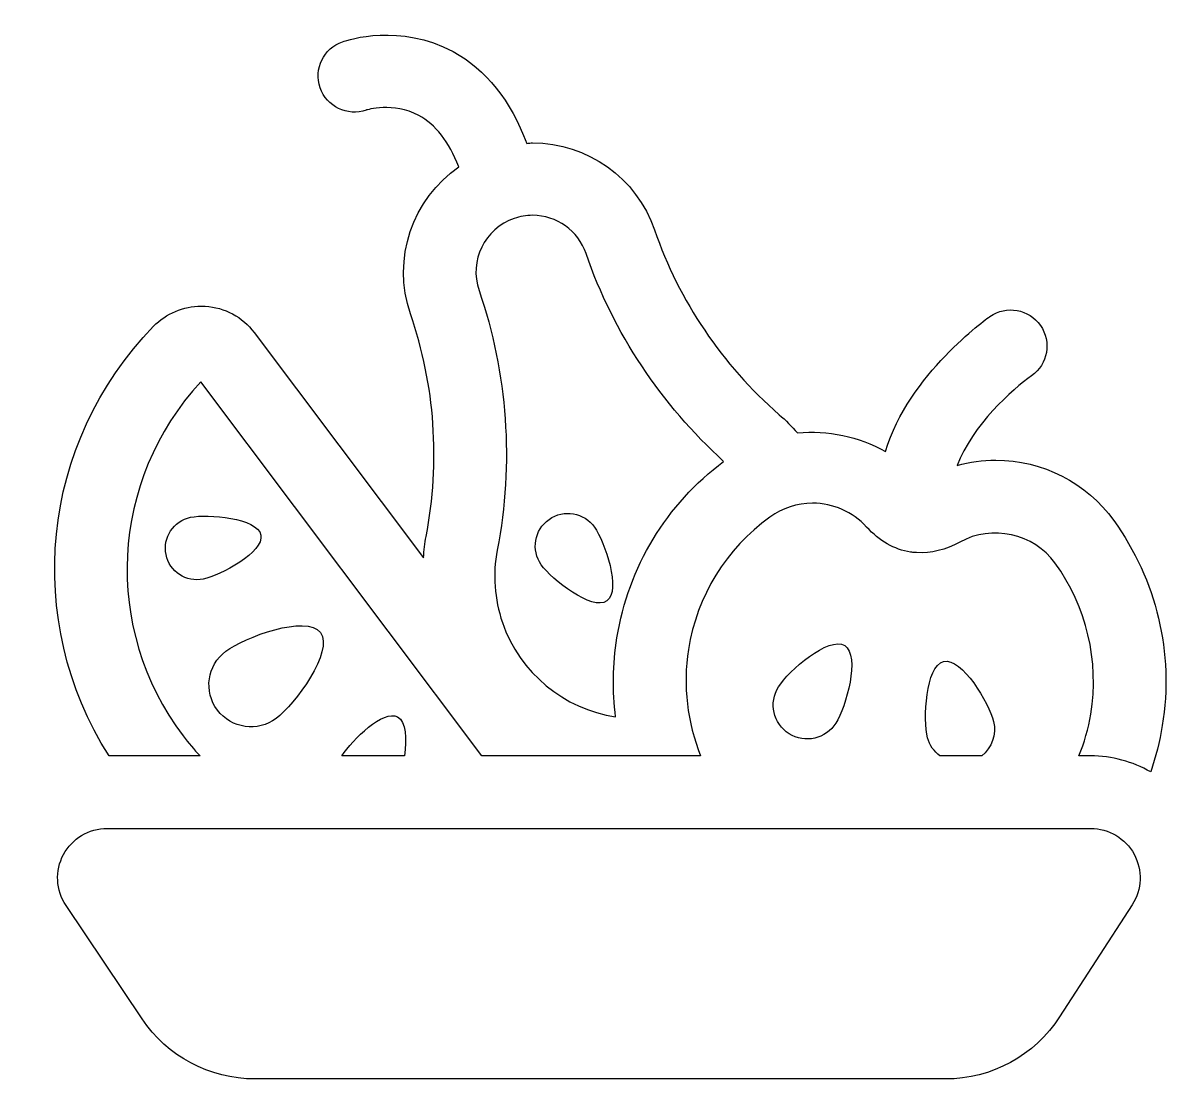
# Model space of a CAD drawing. Header units: centimetres. Extents: x -6.9 to 6.5, y -5.9 to 6.4.
import ezdxf

# ---------------------------------------------------------------- set-up
doc = ezdxf.new("R2010")
doc.units = ezdxf.units.CM
doc.header["$MEASUREMENT"] = 0
doc.layers.add('Layer 1', color=7, linetype='Continuous')

msp = doc.modelspace()

# ---------------------------------------------------------------- linework, layer by layer
at = {"layer": 'Layer 1'}
for points, knots in [([(5.82808, 0.62167), (5.50923, 1.06403), (4.99343, 1.32805), (4.44822, 1.32805), (4.44822, 1.32805), (4.29479, 1.32805), (4.14239, 1.30564), (3.9948, 1.26474), (3.9948, 1.26474), (4.1758, 1.73631), (4.64396, 2.15715), (4.86697, 2.31458), (4.86697, 2.31458), (5.05795, 2.44907), (5.10451, 2.71267), (4.97042, 2.90426), (4.97042, 2.90426), (4.83675, 3.09587), (4.57233, 3.1422), (4.38032, 3.00853), (4.38032, 3.00853), (4.3315, 2.97448), (3.43679, 2.33477), (3.15697, 1.4304), (3.15697, 1.4304), (2.84511, 1.60487), (2.48313, 1.68141), (2.12787, 1.64818), (2.12787, 1.64818), (2.06106, 1.72248), (1.99082, 1.79381), (1.91525, 1.85979), (1.91525, 1.85979), (1.24736, 2.44161), (0.74291, 3.18895), (0.45615, 4.02112), (0.45615, 4.02112), (0.24636, 4.62982), (-0.32699, 5.0391), (-0.97067, 5.0391), (-0.97067, 5.0391), (-0.99334, 5.0391), (-1.0156, 5.0345), (-1.03819, 5.03349), (-1.03819, 5.03349), (-1.22893, 5.53313), (-1.51449, 5.8978), (-1.90028, 6.10632), (-1.90028, 6.10632), (-2.51935, 6.44067), (-3.12662, 6.24621), (-3.19364, 6.2226), (-3.19364, 6.2226), (-3.41483, 6.14603), (-3.53194, 5.90478), (-3.45518, 5.68341), (-3.45518, 5.68341), (-3.37842, 5.46243), (-3.13697, 5.3449), (-2.91599, 5.42229), (-2.91599, 5.42229), (-2.91329, 5.42271), (-2.59902, 5.52037), (-2.30292, 5.36062), (-2.30292, 5.36062), (-2.10583, 5.25399), (-1.94896, 5.0519), (-1.83363, 4.75954), (-1.83363, 4.75954), (-2.36997, 4.38275), (-2.62214, 3.68758), (-2.39809, 3.0375), (-2.39809, 3.0375), (-2.11152, 2.20573), (-2.04842, 1.30612), (-2.21603, 0.4367), (-2.21603, 0.4367), (-2.23191, 0.35415), (-2.23982, 0.27067), (-2.24722, 0.18722), (-2.24722, 0.18722), (-2.24722, 0.18722), (-4.22696, 2.82067), (-4.22696, 2.82067), (-4.22696, 2.82067), (-4.36393, 3.00276), (-4.57269, 3.11489), (-4.79968, 3.12854), (-4.79968, 3.12854), (-4.79968, 3.12854), (-4.84643, 3.13021), (-4.84643, 3.13021), (-4.84643, 3.13021), (-5.05561, 3.13021), (-5.25899, 3.04372), (-5.40467, 2.89351), (-5.40467, 2.89351), (-6.73502, 1.52032), (-6.93155, -0.54417), (-5.92455, -2.13143), (-5.92455, -2.13143), (-5.92455, -2.13143), (-4.86098, -2.13143), (-4.86098, -2.13143), (-4.86098, -2.13143), (-4.92937, -2.0561), (-4.99706, -1.97974), (-5.0591, -1.89722), (-5.0591, -1.89722), (-6.00631, -0.63757), (-5.91569, 1.09051), (-4.85302, 2.2434), (-4.85302, 2.2434), (-4.85302, 2.2434), (-1.56435, -2.13143), (-1.56435, -2.13143), (-1.56435, -2.13143), (-1.56435, -2.13143), (-0.50414, -2.13143), (-0.50414, -2.13143), (-0.50414, -2.13143), (-0.50414, -2.13143), (0.09607, -2.13143), (0.09607, -2.13143), (0.09607, -2.13143), (0.09607, -2.13143), (0.99528, -2.13143), (0.99528, -2.13143), (0.99528, -2.13143), (0.84047, -1.73874), (0.78433, -1.3131), (0.85304, -0.88545), (0.85304, -0.88545), (0.95361, -0.25934), (1.29188, 0.2902), (1.80562, 0.6622), (1.80562, 0.6622), (1.95191, 0.76814), (2.12487, 0.82442), (2.30531, 0.82442), (2.30531, 0.82442), (2.5451, 0.82442), (2.77561, 0.72303), (2.93782, 0.54592), (2.93782, 0.54592), (3.08866, 0.38164), (3.2608, 0.28274), (3.4495, 0.25213), (3.4495, 0.25213), (3.46932, 0.24895), (3.48937, 0.24975), (3.5093, 0.24813), (3.5093, 0.24813), (3.51203, 0.24808), (3.51446, 0.24675), (3.51716, 0.24675), (3.51716, 0.24675), (3.51885, 0.24675), (3.52065, 0.24723), (3.52235, 0.24725), (3.52235, 0.24725), (3.6898, 0.23627), (3.8602, 0.27617), (4.02966, 0.37049), (4.02966, 0.37049), (4.39942, 0.57782), (4.89535, 0.46566), (5.14075, 0.12594), (5.14075, 0.12594), (5.51151, -0.38844), (5.66029, -1.01661), (5.55972, -1.6423), (5.55972, -1.6423), (5.53215, -1.8138), (5.4823, -1.97549), (5.42179, -2.13141), (5.42179, -2.13141), (5.42179, -2.13141), (5.55805, -2.1314), (5.55805, -2.1314), (5.55805, -2.1314), (5.8093, -2.1314), (6.04983, -2.19868), (6.2606, -2.31817), (6.2606, -2.31817), (6.31992, -2.14455), (6.36635, -1.96418), (6.39644, -1.7772), (6.39644, -1.7772), (6.53301, -0.92805), (6.33108, -0.07601), (5.82808, 0.62167)], [0, 0, 0, 0, 0.02040816, 0.02040816, 0.02040816, 0.02040816, 0.04081633, 0.04081633, 0.04081633, 0.04081633, 0.06122449, 0.06122449, 0.06122449, 0.06122449, 0.08163265, 0.08163265, 0.08163265, 0.08163265, 0.10204082, 0.10204082, 0.10204082, 0.10204082, 0.12244898, 0.12244898, 0.12244898, 0.12244898, 0.14285714, 0.14285714, 0.14285714, 0.14285714, 0.16326531, 0.16326531, 0.16326531, 0.16326531, 0.18367347, 0.18367347, 0.18367347, 0.18367347, 0.20408163, 0.20408163, 0.20408163, 0.20408163, 0.2244898, 0.2244898, 0.2244898, 0.2244898, 0.24489796, 0.24489796, 0.24489796, 0.24489796, 0.26530612, 0.26530612, 0.26530612, 0.26530612, 0.28571429, 0.28571429, 0.28571429, 0.28571429, 0.30612245, 0.30612245, 0.30612245, 0.30612245, 0.32653061, 0.32653061, 0.32653061, 0.32653061, 0.34693878, 0.34693878, 0.34693878, 0.34693878, 0.36734694, 0.36734694, 0.36734694, 0.36734694, 0.3877551, 0.3877551, 0.3877551, 0.3877551, 0.40816327, 0.40816327, 0.40816327, 0.40816327, 0.42857143, 0.42857143, 0.42857143, 0.42857143, 0.44897959, 0.44897959, 0.44897959, 0.44897959, 0.46938776, 0.46938776, 0.46938776, 0.46938776, 0.48979592, 0.48979592, 0.48979592, 0.48979592, 0.51020408, 0.51020408, 0.51020408, 0.51020408, 0.53061224, 0.53061224, 0.53061224, 0.53061224, 0.55102041, 0.55102041, 0.55102041, 0.55102041, 0.57142857, 0.57142857, 0.57142857, 0.57142857, 0.59183673, 0.59183673, 0.59183673, 0.59183673, 0.6122449, 0.6122449, 0.6122449, 0.6122449, 0.63265306, 0.63265306, 0.63265306, 0.63265306, 0.65306122, 0.65306122, 0.65306122, 0.65306122, 0.67346939, 0.67346939, 0.67346939, 0.67346939, 0.69387755, 0.69387755, 0.69387755, 0.69387755, 0.71428571, 0.71428571, 0.71428571, 0.71428571, 0.73469388, 0.73469388, 0.73469388, 0.73469388, 0.75510204, 0.75510204, 0.75510204, 0.75510204, 0.7755102, 0.7755102, 0.7755102, 0.7755102, 0.79591837, 0.79591837, 0.79591837, 0.79591837, 0.81632653, 0.81632653, 0.81632653, 0.81632653, 0.83673469, 0.83673469, 0.83673469, 0.83673469, 0.85714286, 0.85714286, 0.85714286, 0.85714286, 0.87755102, 0.87755102, 0.87755102, 0.87755102, 0.89795918, 0.89795918, 0.89795918, 0.89795918, 0.91836735, 0.91836735, 0.91836735, 0.91836735, 0.93877551, 0.93877551, 0.93877551, 0.93877551, 0.95918367, 0.95918367, 0.95918367, 0.95918367, 1, 1, 1, 1]), ([(0.0163, -0.75094), (-0.03357, -1.06132), (-0.03717, -1.37186), (0.00135, -1.67529), (0.00135, -1.67529), (-0.60394, -1.58245), (-1.11924, -1.16192), (-1.32342, -0.56968), (-1.32342, -0.56968), (-1.41714, -0.29782), (-1.43806, -0.00524), (-1.38382, 0.27614), (-1.38382, 0.27614), (-1.18829, 1.29121), (-1.26195, 2.34148), (-1.59694, 3.31393), (-1.59694, 3.31393), (-1.71569, 3.65863), (-1.53177, 4.03645), (-1.18644, 4.1552), (-1.18644, 4.1552), (-1.1163, 4.17962), (-1.04367, 4.19161), (-0.97065, 4.19161), (-0.97065, 4.19161), (-0.68863, 4.19161), (-0.43704, 4.01201), (-0.34475, 3.74386), (-0.34475, 3.74386), (-0.02426, 2.81401), (0.53454, 1.97938), (1.26492, 1.31361), (1.26492, 1.31361), (0.59351, 0.80994), (0.14991, 0.07982), (0.0163, -0.75094)], [0, 0, 0, 0, 0.1, 0.1, 0.1, 0.1, 0.2, 0.2, 0.2, 0.2, 0.3, 0.3, 0.3, 0.3, 0.4, 0.4, 0.4, 0.4, 0.5, 0.5, 0.5, 0.5, 0.6, 0.6, 0.6, 0.6, 0.7, 0.7, 0.7, 0.7, 0.8, 0.8, 0.8, 0.8, 1, 1, 1, 1]), ([(-4.97097, 0.66019), (-5.17084, 0.61833), (-5.29932, 0.42347), (-5.25857, 0.2236), (-5.25857, 0.2236), (-5.21719, 0.02413), (-5.02209, -0.10411), (-4.8224, -0.06313), (-4.8224, -0.06313), (-4.62275, -0.0222), (-4.10837, 0.25217), (-4.14893, 0.45207), (-4.14893, 0.45207), (-4.1905, 0.65148), (-4.77089, 0.70115), (-4.97097, 0.66019)], [0, 0, 0, 0, 0.2, 0.2, 0.2, 0.2, 0.4, 0.4, 0.4, 0.4, 0.6, 0.6, 0.6, 0.6, 1, 1, 1, 1]), ([(-0.77758, 0.63532), (-0.94972, 0.51369), (-0.99049, 0.27575), (-0.86862, 0.10443), (-0.86862, 0.10443), (-0.74675, -0.06773), (-0.27355, -0.43974), (-0.1018, -0.31851), (-0.1018, -0.31851), (0.06965, -0.19725), (-0.12418, 0.37258), (-0.24605, 0.54427), (-0.24605, 0.54427), (-0.36769, 0.71686), (-0.60584, 0.75742), (-0.77758, 0.63532)], [0, 0, 0, 0, 0.2, 0.2, 0.2, 0.2, 0.4, 0.4, 0.4, 0.4, 0.6, 0.6, 0.6, 0.6, 1, 1, 1, 1]), ([(-4.6577, -1.59512), (-4.49466, -1.81195), (-4.18637, -1.85539), (-3.96973, -1.6928), (-3.96973, -1.6928), (-3.7529, -1.52971), (-3.29007, -0.90611), (-3.45329, -0.68926), (-3.45329, -0.68926), (-3.61611, -0.47243), (-4.34359, -0.74387), (-4.56044, -0.90733), (-4.56044, -0.90733), (-4.77708, -1.06998), (-4.82095, -1.37866), (-4.6577, -1.59512)], [0, 0, 0, 0, 0.2, 0.2, 0.2, 0.2, 0.4, 0.4, 0.4, 0.4, 0.6, 0.6, 0.6, 0.6, 1, 1, 1, 1]), ([(2.57839, -1.74781), (2.69552, -1.56205), (2.86605, -0.95829), (2.68065, -0.84116), (2.68065, -0.84116), (2.49504, -0.72445), (2.0235, -1.13826), (1.90637, -1.32365), (1.90637, -1.32365), (1.78948, -1.50904), (1.84493, -1.75482), (2.0303, -1.87152), (2.0303, -1.87152), (2.21591, -1.98866), (2.46155, -1.93318), (2.57839, -1.74781)], [0, 0, 0, 0, 0.2, 0.2, 0.2, 0.2, 0.4, 0.4, 0.4, 0.4, 0.6, 0.6, 0.6, 0.6, 1, 1, 1, 1]), ([(4.2844, -2.13143), (4.40061, -2.03724), (4.46043, -1.88267), (4.42196, -1.72836), (4.42196, -1.72836), (4.36899, -1.51569), (4.05099, -0.9744), (3.8381, -1.02737), (3.8381, -1.02737), (3.62521, -1.08034), (3.5981, -1.70727), (3.65085, -1.92039), (3.65085, -1.92039), (3.67305, -2.00932), (3.72784, -2.0788), (3.795, -2.13145), (3.795, -2.13145), (3.795, -2.13145), (4.2844, -2.13146), (4.2844, -2.13146), (4.2844, -2.13146), (4.2844, -2.13146), (4.2844, -2.13143), (4.2844, -2.13143)], [0, 0, 0, 0, 0.14285714, 0.14285714, 0.14285714, 0.14285714, 0.28571429, 0.28571429, 0.28571429, 0.28571429, 0.42857143, 0.42857143, 0.42857143, 0.42857143, 0.57142857, 0.57142857, 0.57142857, 0.57142857, 0.71428571, 0.71428571, 0.71428571, 0.71428571, 1, 1, 1, 1]), ([(-2.55016, -1.67537), (-2.71703, -1.58785), (-3.07324, -1.9354), (-3.20209, -2.13141), (-3.20209, -2.13141), (-3.20209, -2.13141), (-2.47047, -2.1314), (-2.47047, -2.1314), (-2.47047, -2.1314), (-2.44176, -1.93143), (-2.44901, -1.7285), (-2.55016, -1.67537)], [0, 0, 0, 0, 0.25, 0.25, 0.25, 0.25, 0.5, 0.5, 0.5, 0.5, 1, 1, 1, 1]), ([(5.55808, -2.97892), (5.55808, -2.97892), (-5.94775, -2.97892), (-5.94775, -2.97892), (-5.94775, -2.97892), (-6.16148, -2.97892), (-6.35783, -3.09684), (-6.4584, -3.28515), (-6.4584, -3.28515), (-6.55897, -3.47385), (-6.54738, -3.70266), (-6.4284, -3.88022), (-6.4284, -3.88022), (-6.4284, -3.88022), (-5.53953, -5.20565), (-5.53953, -5.20565), (-5.53953, -5.20565), (-5.24428, -5.64597), (-4.74914, -5.90997), (-4.21905, -5.90997), (-4.21905, -5.90997), (-4.21905, -5.90997), (3.8604, -5.90997), (3.8604, -5.90997), (3.8604, -5.90997), (4.39962, -5.90997), (4.90217, -5.63644), (5.19514, -5.18369), (5.19514, -5.18369), (5.19514, -5.18369), (6.04411, -3.87234), (6.04411, -3.87234), (6.04411, -3.87234), (6.15934, -3.69441), (6.1678, -3.46761), (6.06665, -3.281), (6.06665, -3.281), (5.96527, -3.09475), (5.77017, -2.97892), (5.55808, -2.97892)], [0, 0, 0, 0, 0.09090909, 0.09090909, 0.09090909, 0.09090909, 0.18181818, 0.18181818, 0.18181818, 0.18181818, 0.27272727, 0.27272727, 0.27272727, 0.27272727, 0.36363636, 0.36363636, 0.36363636, 0.36363636, 0.45454545, 0.45454545, 0.45454545, 0.45454545, 0.54545455, 0.54545455, 0.54545455, 0.54545455, 0.63636364, 0.63636364, 0.63636364, 0.63636364, 0.72727273, 0.72727273, 0.72727273, 0.72727273, 0.81818182, 0.81818182, 0.81818182, 0.81818182, 1, 1, 1, 1])]:
    msp.add_open_spline(points, degree=3, knots=knots, dxfattribs=at)

doc.saveas('drawing.dxf')
